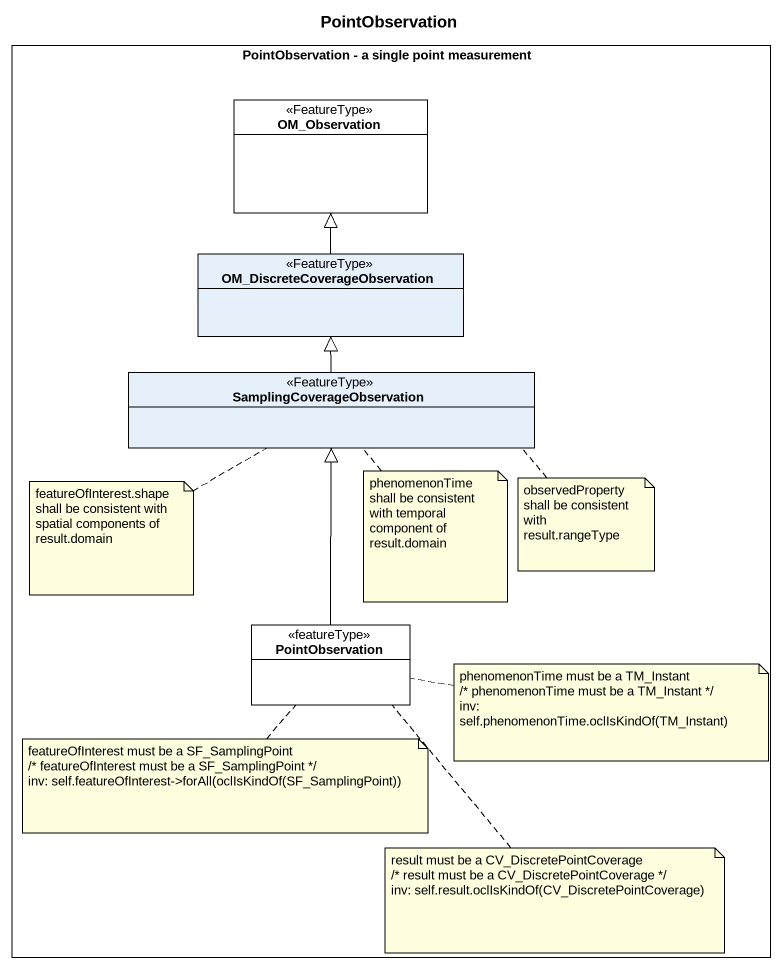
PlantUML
@startuml
title PointObservation
hide circle
hide empty members
rectangle "PointObservation - a single point measurement" as PointObservation_a_single {
  class OM_Observation <<FeatureType>> #FFFFFF
  class "OM_DiscreteCoverageObservation" as OM_DiscreteCoverageObservati <<FeatureType>>
  class SamplingCoverageObservation <<FeatureType>>
  class PointObservation <<featureType>> #FFFFFF
}
OM_DiscreteCoverageObservati -up-|> OM_Observation
SamplingCoverageObservation -up-|> OM_DiscreteCoverageObservati
PointObservation -up-|> SamplingCoverageObservation
note left of SamplingCoverageObservation : featureOfInterest.shape shall be consistent with spatial components of result.domain
note bottom of SamplingCoverageObservation : phenomenonTime shall be consistent with temporal component of result.domain
note right of SamplingCoverageObservation : observedProperty shall be consistent with result.rangeType
note right of PointObservation
  phenomenonTime must be a TM_Instant
  /* phenomenonTime must be a TM_Instant */
  inv: self.phenomenonTime.oclIsKindOf(TM_Instant)
end note
note bottom of PointObservation
  featureOfInterest must be a SF_SamplingPoint
  /* featureOfInterest must be a SF_SamplingPoint */
  inv: self.featureOfInterest->forAll(oclIsKindOf(SF_SamplingPoint))
end note
note bottom of PointObservation
  result must be a CV_DiscretePointCoverage
  /* result must be a CV_DiscretePointCoverage */
  inv: self.result.oclIsKindOf(CV_DiscretePointCoverage)
end note
@enduml
